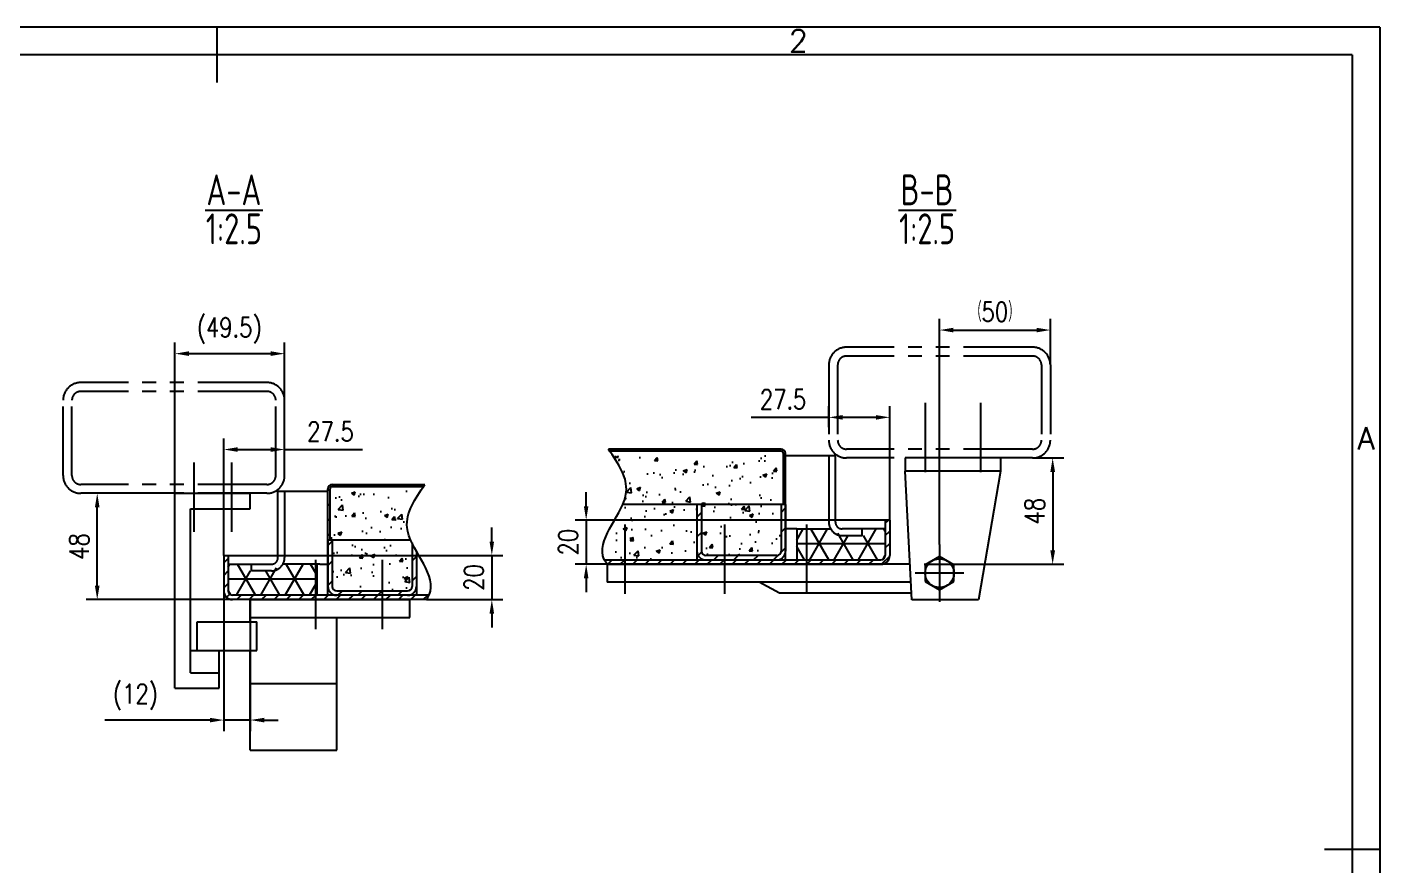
# Model space of a CAD drawing. Header units: inches. Extents: x -935 to 3950, y -50 to 2920.
# Drawn here: x 1508 to 3950, y 1405 to 2920 of the extents above; entities that cross this region are included whole.
import ezdxf
from ezdxf.enums import TextEntityAlignment as Align

# ---------------------------------------------------------------- set-up
doc = ezdxf.new("R2010")
doc.units = ezdxf.units.IN
doc.header["$LTSCALE"] = 100
doc.linetypes.add('CENTER', pattern=[2, 1.25, -0.25, 0.25, -0.25])
doc.linetypes.add('PHANTOM', pattern=[2.5, 1.25, -0.25, 0.25, -0.25, 0.25, -0.25])
for name, color, linetype in [('1轮廓实线层', 7, 'Continuous'), ('2细线层', 4, 'Continuous'), ('3中心线层', 1, 'CENTER'), ('5剖面线层', 2, 'Continuous'), ('6文字层', 3, 'Continuous'), ('7标注层', 4, 'Continuous'), ('9双点划线层', 6, 'PHANTOM'), ('图框层', 7, 'Continuous')]:
    doc.layers.add(name, color=color, linetype=linetype)
doc.styles.add('PC_TEXTSTYLE', font='isocp.shx', dxfattribs={"width": 0.8, "bigfont": 'hzfs.shx'})
doc.styles.add('TH_GBDIM', font='romans.shx', dxfattribs={"width": 0.8, "bigfont": 'gbcbig.shx'})
doc.dimstyles.new('TH_GBDIM', dxfattribs={"dimscale": 10, "dimtxt": 3.5, "dimasz": 2.5, "dimexe": 2, "dimexo": 0, "dimgap": 1.5, "dimtad": 1, "dimdec": 1, "dimdsep": 46, "dimtxsty": 'TH_GBDIM', "dimcen": 2.5, "dimclrd": 130, "dimclre": 130, "dimclrt": 3, "dimadec": 0, "dimazin": 2, "dimtfac": 0.714286, "dimtdec": 1, "dimtmove": 0, "dimatfit": 3, "dimfxl": 0, "dimtzin": 0, "dimlwd": -1, "dimlwe": -1, "dimarcsym": 0})

# ---------------------------------------------------------------- blocks, each defined once
blk = doc.blocks.new('*D32')
at = {"layer": '7标注层', "color": 130, "transparency": 16777216}
for p, q in [((2346.7, 1991.1), (2346.7, 2016.1)), ((2050.7, 1966.1), (2366.7, 1966.1)), ((2346.7, 1966.1), (2346.7, 1886.1)), ((2228.6, 1886.1), (2366.7, 1886.1)), ((2346.7, 1861.1), (2346.7, 1836.1))]:
    blk.add_line(p, q, dxfattribs=at)
for points in [[(2342.5, 1991.1), (2350.8, 1991.1), (2346.7, 1966.1)], [(2342.5, 1861.1), (2350.8, 1861.1), (2346.7, 1886.1)]]:
    blk.add_solid(points, dxfattribs=at)
at = {"layer": 'Defpoints', "color": 0, "transparency": 16777216}
for p in [(2050.7, 1966.1), (2228.6, 1886.1), (2346.7, 1886.1)]:
    blk.add_point(p, dxfattribs=at)
at = {"layer": '7标注层', "color": 3, "transparency": 16777216, "insert": (2314.2, 1926.1), "char_height": 35, "attachment_point": 5, "rotation": 90, "style": 'TH_GBDIM'}
blk.add_mtext('20', dxfattribs=at)
blk = doc.blocks.new('*D33')
at = {"layer": '7标注层', "color": 130, "transparency": 16777216}
for p, q in [((2517, 2054.9), (2517, 2079.9)), ((2877, 2029.9), (2497, 2029.9)), ((2517, 2029.9), (2517, 1949.9)), ((2554.5, 1949.9), (2497, 1949.9)), ((2517, 1924.9), (2517, 1899.9))]:
    blk.add_line(p, q, dxfattribs=at)
for points in [[(2512.8, 2054.9), (2521.1, 2054.9), (2517, 2029.9)], [(2512.8, 1924.9), (2521.1, 1924.9), (2517, 1949.9)]]:
    blk.add_solid(points, dxfattribs=at)
at = {"layer": 'Defpoints', "color": 0, "transparency": 16777216}
for p in [(2877, 2029.9), (2517, 1949.9), (2554.5, 1949.9)]:
    blk.add_point(p, dxfattribs=at)
at = {"layer": '7标注层', "color": 3, "transparency": 16777216, "insert": (2484.5, 1989.9), "char_height": 35, "attachment_point": 5, "rotation": 90, "style": 'TH_GBDIM'}
blk.add_mtext('20', dxfattribs=at)
blk = doc.blocks.new('*D34')
at = {"layer": '7标注层', "color": 130, "transparency": 16777216}
for p, q in [((2955, 2197.3), (2955, 2235.3)), ((3065, 2029.9), (3065, 2235.3)), ((2955, 2215.3), (2814.7, 2215.3)), ((3040, 2215.3), (2980, 2215.3))]:
    blk.add_line(p, q, dxfattribs=at)
for points in [[(2980, 2219.4), (2980, 2211.1), (2955, 2215.3)], [(3040, 2219.4), (3040, 2211.1), (3065, 2215.3)]]:
    blk.add_solid(points, dxfattribs=at)
at = {"layer": 'Defpoints', "color": 0, "transparency": 16777216}
for p in [(2955, 2215.3), (2955, 2197.3), (3065, 2029.9)]:
    blk.add_point(p, dxfattribs=at)
at = {"layer": '7标注层', "color": 3, "transparency": 16777216, "insert": (2872.4, 2247.8), "char_height": 35, "attachment_point": 5, "style": 'TH_GBDIM'}
blk.add_mtext('27.5', dxfattribs=at)
blk = doc.blocks.new('*D35')
at = {"layer": '7标注层', "color": 130, "transparency": 16777216}
for p, q in [((3155, 1985.5), (3155, 2392.9)), ((3180, 2372.9), (3330, 2372.9)), ((3355, 2309.9), (3355, 2392.9))]:
    blk.add_line(p, q, dxfattribs=at)
for points in [[(3180, 2377), (3180, 2368.7), (3155, 2372.9)], [(3330, 2377), (3330, 2368.7), (3355, 2372.9)]]:
    blk.add_solid(points, dxfattribs=at)
at = {"layer": 'Defpoints', "color": 0, "transparency": 16777216}
for p in [(3355, 2372.9), (3355, 2309.9), (3155, 1985.5)]:
    blk.add_point(p, dxfattribs=at)
at = {"layer": '7标注层', "color": 3, "transparency": 16777216, "insert": (3255, 2405.4), "char_height": 35, "attachment_point": 5, "style": 'TH_GBDIM'}
blk.add_mtext('（50）', dxfattribs=at)
blk = doc.blocks.new('*D37')
at = {"layer": '7标注层', "color": 130, "transparency": 16777216}
for p, q in [((3323, 2141.9), (3379.2, 2141.9)), ((3359.2, 2116.9), (3359.2, 1974.9)), ((3127, 1949.9), (3379.2, 1949.9))]:
    blk.add_line(p, q, dxfattribs=at)
for points in [[(3355, 2116.9), (3363.4, 2116.9), (3359.2, 2141.9)], [(3355, 1974.9), (3363.4, 1974.9), (3359.2, 1949.9)]]:
    blk.add_solid(points, dxfattribs=at)
at = {"layer": 'Defpoints', "color": 0, "transparency": 16777216}
for p in [(3323, 2141.9), (3127, 1949.9), (3359.2, 1949.9)]:
    blk.add_point(p, dxfattribs=at)
at = {"layer": '7标注层', "color": 3, "transparency": 16777216, "insert": (3326.7, 2045.9), "char_height": 35, "attachment_point": 5, "rotation": 90, "style": 'TH_GBDIM'}
blk.add_mtext('48', dxfattribs=at)
blk = doc.blocks.new('*D38')
at = {"layer": '7标注层', "color": 130, "transparency": 16777216}
for p, q in [((1774.7, 2078.1), (1774.7, 2350.3)), ((1972.7, 2199.2), (1972.7, 2350.3)), ((1799.7, 2330.3), (1947.7, 2330.3))]:
    blk.add_line(p, q, dxfattribs=at)
for points in [[(1799.7, 2334.5), (1799.7, 2326.2), (1774.7, 2330.3)], [(1947.7, 2334.5), (1947.7, 2326.2), (1972.7, 2330.3)]]:
    blk.add_solid(points, dxfattribs=at)
at = {"layer": 'Defpoints', "color": 0, "transparency": 16777216}
for p in [(1972.7, 2330.3), (1972.7, 2199.2), (1774.7, 2078.1)]:
    blk.add_point(p, dxfattribs=at)
at = {"layer": '7标注层', "color": 3, "transparency": 16777216, "insert": (1872.7, 2372), "char_height": 35, "attachment_point": 5, "style": 'TH_GBDIM'}
blk.add_mtext('(49.5)', dxfattribs=at)
blk = doc.blocks.new('*D55')
at = {"layer": '7标注层', "color": 130, "transparency": 16777216}
for p, q in [((1862.7, 1902.1), (1862.7, 1648.7)), ((1910.7, 1886.1), (1910.7, 1648.7)), ((1837.7, 1668.7), (1648.2, 1668.7)), ((1910.7, 1668.7), (1862.7, 1668.7)), ((1935.7, 1668.7), (1960.7, 1668.7))]:
    blk.add_line(p, q, dxfattribs=at)
for points in [[(1837.7, 1672.8), (1837.7, 1664.5), (1862.7, 1668.7)], [(1935.7, 1672.8), (1935.7, 1664.5), (1910.7, 1668.7)]]:
    blk.add_solid(points, dxfattribs=at)
at = {"layer": 'Defpoints', "color": 0, "transparency": 16777216}
for p in [(1862.7, 1902.1), (1910.7, 1886.1), (1862.7, 1668.7)]:
    blk.add_point(p, dxfattribs=at)
at = {"layer": '7标注层', "color": 3, "transparency": 16777216, "insert": (1703.2, 1710.3), "char_height": 35, "attachment_point": 5, "style": 'TH_GBDIM'}
blk.add_mtext('(12)', dxfattribs=at)
blk = doc.blocks.new('*D56')
at = {"layer": '7标注层', "color": 130, "transparency": 16777216}
for p, q in [((1862.7, 1966.1), (1862.7, 2177.2)), ((1972.7, 2131.2), (1972.7, 2177.2)), ((1887.7, 2157.2), (1947.7, 2157.2)), ((1972.7, 2157.2), (2113, 2157.2))]:
    blk.add_line(p, q, dxfattribs=at)
for points in [[(1887.7, 2161.3), (1887.7, 2153), (1862.7, 2157.2)], [(1947.7, 2161.3), (1947.7, 2153), (1972.7, 2157.2)]]:
    blk.add_solid(points, dxfattribs=at)
at = {"layer": 'Defpoints', "color": 0, "transparency": 16777216}
for p in [(1972.7, 2157.2), (1972.7, 2131.2), (1862.7, 1966.1)]:
    blk.add_point(p, dxfattribs=at)
at = {"layer": '7标注层', "color": 3, "transparency": 16777216, "insert": (2055.3, 2189.7), "char_height": 35, "attachment_point": 5, "style": 'TH_GBDIM'}
blk.add_mtext('27.5', dxfattribs=at)
blk = doc.blocks.new('*D57')
at = {"layer": '7标注层', "color": 130, "transparency": 16777216}
for p, q in [((1774.7, 2078.1), (1614.3, 2078.1)), ((1634.3, 1911.1), (1634.3, 2053.1)), ((1878.7, 1886.1), (1614.3, 1886.1))]:
    blk.add_line(p, q, dxfattribs=at)
for points in [[(1630.2, 2053.1), (1638.5, 2053.1), (1634.3, 2078.1)], [(1630.2, 1911.1), (1638.5, 1911.1), (1634.3, 1886.1)]]:
    blk.add_solid(points, dxfattribs=at)
at = {"layer": 'Defpoints', "color": 0, "transparency": 16777216}
for p in [(1634.3, 2078.1), (1774.7, 2078.1), (1878.7, 1886.1)]:
    blk.add_point(p, dxfattribs=at)
at = {"layer": '7标注层', "color": 3, "transparency": 16777216, "insert": (1601.8, 1982.1), "char_height": 35, "attachment_point": 5, "rotation": 90, "style": 'TH_GBDIM'}
blk.add_mtext('48', dxfattribs=at)

msp = doc.modelspace()

# ---------------------------------------------------------------- hatches: boundary and pattern name
at = {"layer": '5剖面线层'}
h = msp.add_hatch(dxfattribs=at)
h.set_pattern_fill('ANSI31', color=256, scale=6, angle=90)
h.set_pattern_definition([(135, (-415.987, -2084.252), (-13.470384, -13.470384), [])])
edge = h.paths.add_edge_path()
edge.add_line((2557.24, 2157.93), (2558.24, 2156.46))
edge.add_line((2558.24, 2156.46), (2559.25, 2154.98))
edge.add_line((2559.25, 2154.98), (2559.97, 2153.93))
edge.add_line((2559.97, 2153.93), (2869.03, 2153.93))
edge.add_arc((2869.03, 2149.93), 4, 0, 90, ccw=False)
edge.add_line((2873.03, 2149.93), (2873.03, 2057.93))
edge.add_line((2873.03, 2057.93), (2877.03, 2057.93))
edge.add_line((2877.03, 2057.93), (2877.03, 2149.93))
edge.add_arc((2869.03, 2149.93), 8, 0, 90)
edge.add_line((2869.03, 2157.93), (2557.24, 2157.93))
h = msp.add_hatch(dxfattribs=at)
h.set_pattern_fill('混凝土', color=256, scale=10)
h.set_pattern_definition([(50, (0, 2e-13), (71.726, -6.2752), [7.5, -82.5]), (355, (0, 2e-13), (-13.8751, 75.2192), [6, -66]), (100.4514, (5.98, -0.52), (57.851, 68.944), [6.374, -70.1142]), (46.1842, (0, 20), (106.724, -16.552), [11.25, -123.75]), (96.6356, (8.89, 18.62), (93.4663, 97.4118), [9.561, -105.1713]), (351.1842, (0, 20), (93.4662, 97.412), [9, -99]), (21, (10, 15), (59.6907, -40.2619), [7.5, -82.5]), (326, (10, 15), (24.3315, 72.515), [6, -66]), (71.4514, (14.974, 11.645), (84.0223, 32.253), [6.374, -70.1142]), (37.5, (0, 2e-13), (1.21599, 33.28939), [0, -65.2, 0, -67, 0, -66.25]), (7.5, (0, 2e-13), (26.30695, 39.44117), [0, -38.2, 0, -63.7, 0, -25.25]), (327.5, (-22.3, 2e-13), (53.38224, -2.25549), [0, -25, 0, -78, 0, -103.5]), (317.5, (-32.3, 2e-13), (58.3186, 10.0105), [0, -32.5, 0, -51.8, 0, -73.5])])
edge = h.paths.add_edge_path()
edge.add_line((2873.03, 2145.93), (2565.35, 2145.93))
edge.add_spline(control_points=[(2565.35, 2145.93), (2566.72, 2143.85), (2568.08, 2141.78), (2569.4, 2139.7)], knot_values=[235.2716965, 235.2716965, 235.2716965, 235.2716965, 242.1004465, 242.1004465, 242.1004465, 242.1004465], degree=3, periodic=0)
edge.add_spline(control_points=[(2569.4, 2139.7), (2571.4, 2136.56), (2573.32, 2133.41), (2575.14, 2130.26)], knot_values=[224.9501945, 224.9501945, 224.9501945, 224.9501945, 235.2716965, 235.2716965, 235.2716965, 235.2716965], degree=3, periodic=0)
edge.add_spline(control_points=[(2575.14, 2130.26), (2576.66, 2127.61), (2578.11, 2124.97), (2579.45, 2122.32)], knot_values=[216.297716, 216.297716, 216.297716, 216.297716, 224.9501945, 224.9501945, 224.9501945, 224.9501945], degree=3, periodic=0)
edge.add_spline(control_points=[(2579.45, 2122.32), (2580.54, 2120.17), (2581.56, 2118.03), (2582.51, 2115.88)], knot_values=[209.3113667, 209.3113667, 209.3113667, 209.3113667, 216.297716, 216.297716, 216.297716, 216.297716], degree=3, periodic=0)
edge.add_spline(control_points=[(2582.51, 2115.88), (2583.3, 2114.08), (2584.03, 2112.28), (2584.71, 2110.47)], knot_values=[203.4663873, 203.4663873, 203.4663873, 203.4663873, 209.3113667, 209.3113667, 209.3113667, 209.3113667], degree=3, periodic=0)
edge.add_spline(control_points=[(2584.71, 2110.47), (2585.53, 2108.28), (2586.27, 2106.09), (2586.9, 2103.89)], knot_values=[196.3710291, 196.3710291, 196.3710291, 196.3710291, 203.4663873, 203.4663873, 203.4663873, 203.4663873], degree=3, periodic=0)
edge.add_spline(control_points=[(2586.9, 2103.89), (2587.42, 2102.09), (2587.87, 2100.3), (2588.24, 2098.49)], knot_values=[190.59117, 190.59117, 190.59117, 190.59117, 196.3710291, 196.3710291, 196.3710291, 196.3710291], degree=3, periodic=0)
edge.add_spline(control_points=[(2588.24, 2098.49), (2588.87, 2095.48), (2589.29, 2092.45), (2589.48, 2089.41)], knot_values=[180.9197057, 180.9197057, 180.9197057, 180.9197057, 190.59117, 190.59117, 190.59117, 190.59117], degree=3, periodic=0)
edge.add_spline(control_points=[(2589.48, 2089.41), (2589.55, 2088.31), (2589.58, 2087.2), (2589.59, 2086.1)], knot_values=[177.4049261, 177.4049261, 177.4049261, 177.4049261, 180.9197057, 180.9197057, 180.9197057, 180.9197057], degree=3, periodic=0)
edge.add_spline(control_points=[(2589.59, 2086.1), (2589.59, 2085.17), (2589.57, 2084.24), (2589.53, 2083.31)], knot_values=[174.4674716, 174.4674716, 174.4674716, 174.4674716, 177.4049261, 177.4049261, 177.4049261, 177.4049261], degree=3, periodic=0)
edge.add_spline(control_points=[(2589.53, 2083.31), (2589.48, 2082.28), (2589.29, 2079.78), (2588.92, 2077.26), (2588.65, 2075.77)], knot_values=[166.5489505, 166.5489505, 166.5489505, 166.5489505, 169.804144, 174.4674716, 174.4674716, 174.4674716, 174.4674716], degree=3, periodic=0)
edge.add_spline(control_points=[(2588.65, 2075.77), (2588.45, 2074.67), (2588.21, 2073.56), (2587.95, 2072.45)], knot_values=[163.0804827, 163.0804827, 163.0804827, 163.0804827, 166.5489505, 166.5489505, 166.5489505, 166.5489505], degree=3, periodic=0)
edge.add_spline(control_points=[(2587.95, 2072.45), (2587.5, 2070.59), (2586.98, 2068.72), (2586.38, 2066.84)], knot_values=[157.2388469, 157.2388469, 157.2388469, 157.2388469, 163.0804827, 163.0804827, 163.0804827, 163.0804827], degree=3, periodic=0)
edge.add_spline(control_points=[(2586.38, 2066.84), (2585.83, 2065.13), (2585.23, 2063.43), (2584.57, 2061.71)], knot_values=[151.9180927, 151.9180927, 151.9180927, 151.9180927, 157.2388469, 157.2388469, 157.2388469, 157.2388469], degree=3, periodic=0)
edge.add_spline(control_points=[(2584.57, 2061.71), (2584.09, 2060.45), (2583.58, 2059.19), (2583.04, 2057.93)], knot_values=[147.9978639, 147.9978639, 147.9978639, 147.9978639, 151.9180927, 151.9180927, 151.9180927, 151.9180927], degree=3, periodic=0)
edge.add_line((2583.04, 2057.93), (2873.03, 2057.93))
edge.add_line((2873.03, 2057.93), (2873.03, 2145.93))
edge = h.paths.add_edge_path()
edge.add_line((2717.03, 2057.93), (2583.04, 2057.93))
edge.add_spline(control_points=[(2583.04, 2057.93), (2569.48, 2025.99), (2537.51, 1990.7), (2548.84, 1960.36), (2549.99, 1957.93)], knot_values=[40.1280913, 40.1280913, 40.1280913, 40.1280913, 139.2655668, 147.9978639, 147.9978639, 147.9978639, 147.9978639], degree=3, periodic=0)
edge.add_line((2549.99, 1957.93), (2717.03, 1957.93))
edge.add_line((2717.03, 1957.93), (2717.03, 2057.93))
h.paths.add_polyline_path([(2869.03, 2057.93), (2725.03, 2057.93), (2725.03, 1973.93, 0.4142136), (2733.03, 1965.93), (2861.03, 1965.93, 0.4142136), (2869.03, 1973.93)])
h = msp.add_hatch(dxfattribs=at)
h.set_pattern_fill('ANSI31', color=256, scale=6, angle=90)
h.set_pattern_definition([(135, (-154.416, -2148.052), (-13.470384, -13.470384), [])])
edge = h.paths.add_edge_path()
edge.add_line((2224.76, 2092.49), (2225.88, 2094.13))
edge.add_line((2225.88, 2094.13), (2058.65, 2094.13))
edge.add_arc((2058.65, 2086.13), 8, 90, 180)
edge.add_line((2050.65, 2086.13), (2050.65, 1994.13))
edge.add_line((2050.65, 1994.13), (2054.65, 1994.13))
edge.add_line((2054.65, 1994.13), (2054.65, 2086.13))
edge.add_arc((2058.65, 2086.13), 4, 90, 180, ccw=False)
edge.add_line((2058.65, 2090.13), (2223.15, 2090.13))
edge.add_line((2223.15, 2090.13), (2223.65, 2090.85))
edge.add_line((2223.65, 2090.85), (2224.76, 2092.49))
h = msp.add_hatch(dxfattribs=at)
h.set_pattern_fill('混凝土', color=256, scale=10)
h.set_pattern_definition([(50, (0, 0), (71.726, -6.2752), [7.5, -82.5]), (355, (0, 0), (-13.8751, 75.2192), [6, -66]), (100.4514, (5.98, -0.52), (57.851, 68.944), [6.374, -70.1142]), (46.1842, (0, 20), (106.724, -16.552), [11.25, -123.75]), (96.6356, (8.89, 18.62), (93.4663, 97.4118), [9.561, -105.1713]), (351.184, (0, 20), (93.466, 97.412), [9, -99]), (21, (10, 15), (59.6907, -40.2619), [7.5, -82.5]), (326, (10, 15), (24.3315, 72.515), [6, -66]), (71.4514, (14.974, 11.645), (84.0223, 32.253), [6.374, -70.1142]), (37.5, (0, 0), (1.21599, 33.28939), [0, -65.2, 0, -67, 0, -66.25]), (7.5, (0, 0), (26.30695, 39.44117), [0, -38.2, 0, -63.7, 0, -25.25]), (327.5, (-22.3, 0), (53.38224, -2.25549), [0, -25, 0, -78, 0, -103.5]), (317.5, (-32.3, 0), (58.3186, 10.0105), [0, -32.5, 0, -51.8, 0, -73.5])])
edge = h.paths.add_edge_path()
edge.add_spline(control_points=[(2200.07, 1994.13), (2196.9, 2001.6), (2187.54, 2031.8), (2203.5, 2060.58), (2217.77, 2082.13)], knot_values=[148.0005496, 148.0005496, 148.0005496, 148.0005496, 171.1985231, 242.1036937, 242.1036937, 242.1036937, 242.1036937], degree=3, periodic=0)
edge.add_line((2217.77, 2082.13), (2054.65, 2082.13))
edge.add_line((2054.65, 2082.13), (2054.65, 1994.13))
edge.add_line((2054.65, 1994.13), (2200.07, 1994.13))
edge = h.paths.add_edge_path()
edge.add_spline(control_points=[(2200.26, 1993.67), (2201.02, 1991.92), (2201.81, 1990.17), (2202.65, 1988.42)], knot_values=[142.0957115, 142.0957115, 142.0957115, 142.0957115, 147.5291495, 147.5291495, 147.5291495, 147.5291495], degree=3, periodic=0)
edge.add_spline(control_points=[(2200.26, 1993.67), (2200.2, 1993.82), (2200.13, 1993.98), (2200.07, 1994.13)], knot_values=[147.5291495, 147.5291495, 147.5291495, 147.5291495, 148.0005496, 148.0005496, 148.0005496, 148.0005496], degree=3, periodic=0)
edge.add_line((2200.07, 1994.13), (2058.65, 1994.13))
edge.add_line((2058.65, 1994.13), (2058.65, 1910.13))
edge.add_arc((2066.65, 1910.13), 8, 180, 270)
edge.add_line((2066.65, 1902.13), (2194.65, 1902.13))
edge.add_arc((2194.65, 1910.13), 8, 270, 360)
edge.add_line((2202.65, 1910.13), (2202.65, 1988.42))
h = msp.add_hatch(dxfattribs=at)
h.set_pattern_fill('ANSI31', color=256, scale=8)
h.set_pattern_definition([(45, (-3758.748, -6236.478), (-17.96051, 17.96051), [])])
h.paths.add_polyline_path([(2869.03, 2057.93), (2877.03, 2057.93), (2877.03, 1973.93, -0.4142136), (2861.03, 1957.93), (2733.03, 1957.93, -0.4142136), (2717.03, 1973.93), (2717.03, 2057.93), (2725.03, 2057.93), (2725.03, 1973.93, 0.4142136), (2733.03, 1965.93), (2861.03, 1965.93, 0.4142136), (2869.03, 1973.93)])
h = msp.add_hatch(dxfattribs=at)
h.set_pattern_fill('ANSI31', color=256, scale=5)
h.paths.add_polyline_path([(3065.03, 2029.93), (3057.03, 2029.93), (3057.03, 1965.93, -0.4142136), (3049.03, 1957.93), (2923.03, 1957.93), (2923.03, 1949.93), (3043.25, 1949.93), (3049.03, 1949.93, 0.4142136), (3065.03, 1965.93)])
h.paths.add_polyline_path([(2923.03, 1957.93), (2775.03, 1957.93), (2775.03, 1949.93), (2923.03, 1949.93)])
h.paths.add_polyline_path([(2775.03, 1957.93), (2601.03, 1957.93), (2601.03, 1949.93), (2775.03, 1949.93)])
edge = h.paths.add_edge_path()
edge.add_line((2601.03, 1957.93), (2549.91, 1957.93))
edge.add_spline(control_points=[(2549.91, 1957.93), (2551.16, 1955.23), (2552.71, 1952.57), (2554.49, 1949.93)], knot_values=[30.4706526, 30.4706526, 30.4706526, 30.4706526, 40.1510361, 40.1510361, 40.1510361, 40.1510361], degree=3, periodic=0)
edge.add_line((2554.49, 1949.93), (2601.03, 1949.93))
edge.add_line((2601.03, 1949.93), (2601.03, 1957.93))
h = msp.add_hatch(dxfattribs=at)
h.set_pattern_fill('NET3', color=256, scale=12)
h.set_pattern_definition([(0, (-6213.045, -4717.842), (0, 38.1), []), (60, (-6213.045, -4717.842), (-32.99557, 19.05), []), (120, (-6213.045, -4717.842), (-32.99557, -19.05), [])])
edge = h.paths.add_edge_path()
edge.add_line((2897.03, 2013.93), (2964.02, 2013.93))
edge.add_arc((2984.8, 2025.93), 24, 210, 270)
edge.add_line((2984.8, 2001.93), (3020.8, 2001.93))
edge.add_line((3020.8, 2001.93), (3020.8, 2013.93))
edge.add_line((3020.8, 2013.93), (3057.03, 2013.93))
edge.add_line((3057.03, 2013.93), (3057.03, 1965.93))
edge.add_arc((3049.03, 1965.93), 8, 270, 360, ccw=False)
edge.add_line((3049.03, 1957.93), (2897.03, 1957.93))
edge.add_line((2897.03, 1957.93), (2897.03, 2013.93))
h = msp.add_hatch(dxfattribs=at)
h.set_pattern_fill('ANSI31', color=256, scale=8)
h.set_pattern_definition([(45, (-2641.125, -6300.278), (-17.96051, 17.96051), [])])
edge = h.paths.add_edge_path()
edge.add_line((2210.65, 1973.22), (2210.55, 1973.4))
edge.add_line((2210.55, 1973.4), (2209.98, 1974.43))
edge.add_line((2209.98, 1974.43), (2209.4, 1975.45))
edge.add_line((2209.4, 1975.45), (2208.83, 1976.48))
edge.add_line((2208.83, 1976.48), (2208.27, 1977.51))
edge.add_line((2208.27, 1977.51), (2207.71, 1978.54))
edge.add_line((2207.71, 1978.54), (2207.15, 1979.57))
edge.add_line((2207.15, 1979.57), (2206.61, 1980.6))
edge.add_line((2206.61, 1980.6), (2206.06, 1981.63))
edge.add_line((2206.06, 1981.63), (2205.52, 1982.66))
edge.add_line((2205.52, 1982.66), (2204.99, 1983.69))
edge.add_line((2204.99, 1983.69), (2204.47, 1984.72))
edge.add_line((2204.47, 1984.72), (2203.95, 1985.75))
edge.add_line((2203.95, 1985.75), (2203.44, 1986.78))
edge.add_line((2203.44, 1986.78), (2202.94, 1987.81))
edge.add_line((2202.94, 1987.81), (2202.65, 1988.42))
edge.add_line((2202.65, 1988.42), (2202.65, 1910.13))
edge.add_arc((2194.65, 1910.13), 8, -90, 0, ccw=False)
edge.add_line((2194.65, 1902.13), (2066.65, 1902.13))
edge.add_arc((2066.65, 1910.13), 8, 180, 270, ccw=False)
edge.add_line((2058.65, 1910.13), (2058.65, 1994.13))
edge.add_line((2058.65, 1994.13), (2050.65, 1994.13))
edge.add_line((2050.65, 1994.13), (2050.65, 1910.13))
edge.add_arc((2066.65, 1910.13), 16, 180, 270)
edge.add_line((2066.65, 1894.13), (2194.65, 1894.13))
edge.add_arc((2194.65, 1910.13), 16, 270, 360)
edge.add_line((2210.65, 1910.13), (2210.65, 1973.22))
h = msp.add_hatch(dxfattribs=at)
h.set_pattern_fill('ANSI31', color=256, scale=5)
h.paths.add_polyline_path([(1999.42, 1894.13), (1878.65, 1894.13, -0.4142136), (1870.65, 1902.13), (1870.65, 1966.13), (1862.65, 1966.13), (1862.65, 1902.13, 0.4142136), (1878.65, 1886.13), (1999.42, 1886.13)])
h.paths.add_polyline_path([(2117.2, 1894.13), (1999.42, 1894.13), (1999.42, 1886.13), (2117.2, 1886.13)])
edge = h.paths.add_edge_path()
edge.add_spline(control_points=[(2228.63, 1886.13), (2230.41, 1888.77), (2231.96, 1891.43), (2233.21, 1894.13)], knot_values=[30.470524, 30.470524, 30.470524, 30.470524, 40.1509481, 40.1509481, 40.1509481, 40.1509481], degree=3, periodic=0)
edge.add_line((2233.21, 1894.13), (2117.2, 1894.13))
edge.add_line((2117.2, 1894.13), (2117.2, 1886.13))
edge.add_line((2117.2, 1886.13), (2228.63, 1886.13))
h = msp.add_hatch(dxfattribs=at)
h.set_pattern_fill('NET3', color=256, scale=12)
h.set_pattern_definition([(0, (-6764.13, -4781.642), (0, 38.1), []), (60, (-6764.13, -4781.642), (-32.99557, 19.05), []), (120, (-6764.13, -4781.642), (-32.99557, -19.05), [])])
edge = h.paths.add_edge_path()
edge.add_line((2030.65, 1950.13), (1963.66, 1950.13))
edge.add_arc((1942.88, 1962.13), 24, 270, 330, ccw=False)
edge.add_line((1942.88, 1938.13), (1906.88, 1938.13))
edge.add_line((1906.88, 1938.13), (1906.88, 1950.13))
edge.add_line((1906.88, 1950.13), (1870.65, 1950.13))
edge.add_line((1870.65, 1950.13), (1870.65, 1902.13))
edge.add_arc((1878.65, 1902.13), 8, 180, 270)
edge.add_line((1878.65, 1894.13), (2030.65, 1894.13))
edge.add_line((2030.65, 1894.13), (2030.65, 1950.13))

# ---------------------------------------------------------------- linework, layer by layer
for p, q in [((2877.03, 2057.93), (2877.03, 1973.93)), ((2050.65, 1994.13), (2050.65, 1910.13))]:
    msp.add_line(p, q)
at = {"layer": '1轮廓实线层'}
for p, q in [((1850, 2920), (1850, 2820)), ((3093.03, 2141.93), (3093.03, 2117.93)), ((3265.03, 2141.93), (3093.03, 2141.93)), ((3265.03, 2141.93), (3265.03, 2117.93)), ((3265.03, 2117.93), (3093.03, 2117.93)), ((3105.03, 1885.93), (3093.03, 2117.93)), ((3265.03, 2117.93), (3225.03, 1885.93)), ((1774.65, 2078.13), (1910.65, 2078.13)), ((1774.65, 1726.13), (1774.65, 2078.13)), ((1910.65, 2050.13), (1910.65, 2078.13)), ((1802.65, 2050.13), (1910.65, 2050.13)), ((1802.65, 1754.13), (1802.65, 2050.13)), ((3065.03, 2029.93), (2877.03, 2029.93)), ((2897.03, 2013.93), (2877.03, 2013.93)), ((3057.03, 2013.93), (3015.03, 2013.93)), ((1862.65, 1966.13), (2050.65, 1966.13)), ((3155.03, 1963.95), (3129.03, 1948.94)), ((3181.03, 1948.94), (3155.03, 1963.95)), ((1870.65, 1950.13), (1912.54, 1950.13)), ((2036.43, 1950.13), (2050.65, 1950.13)), ((3102.13, 1949.93), (2555.03, 1949.93)), ((2555.03, 1949.93), (2555.03, 1917.93)), ((2936.47, 1949.93), (2915.65, 1949.93)), ((3129.03, 1948.94), (3129.03, 1918.92)), ((3181.03, 1918.92), (3181.03, 1948.94)), ((3103.79, 1917.93), (2555.03, 1917.93)), ((2866.26, 1897.93), (2829.41, 1917.93)), ((3129.03, 1918.92), (3155.03, 1903.91)), ((3155.03, 1903.91), (3181.03, 1918.92)), ((3155.03, 1903.91), (3181.03, 1918.92)), ((1910.65, 1886.13), (2198.65, 1886.13)), ((1910.65, 1846.13), (1910.65, 1886.13)), ((2198.65, 1854.13), (2198.65, 1886.13)), ((3103.79, 1897.93), (2866.26, 1897.93)), ((3225.03, 1885.93), (3105.03, 1885.93)), ((1814.65, 1846.13), (1922.65, 1846.13)), ((1814.65, 1794.13), (1814.65, 1846.13)), ((1910.65, 1854.13), (2198.65, 1854.13)), ((1922.65, 1794.13), (1922.65, 1846.13)), ((2066.65, 1614.13), (2066.65, 1854.13)), ((1802.65, 1794.13), (1854.65, 1794.13)), ((1854.65, 1726.13), (1854.65, 1794.13)), ((1854.65, 1794.13), (1922.65, 1794.13)), ((1910.65, 1614.13), (1910.65, 1794.13)), ((1802.65, 1754.13), (1854.65, 1754.13)), ((2066.65, 1734.13), (1910.65, 1734.13)), ((1774.65, 1726.13), (1854.65, 1726.13)), ((1910.65, 1614.13), (2066.65, 1614.13)), ((3950, 1435), (3850, 1435))]:
    msp.add_line(p, q, dxfattribs=at)
at = {"layer": '1轮廓实线层', "color": 0}
for p, q in [((3057.03, 2029.93), (3057.03, 1965.93)), ((3065.03, 2029.93), (3065.03, 1965.93)), ((2897.03, 2013.93), (2958.24, 2013.93)), ((2897.03, 2013.93), (2897.03, 1957.93)), ((1862.65, 1966.13), (1862.65, 1902.13)), ((1870.65, 1966.13), (1870.65, 1902.13)), ((2549.91, 1957.93), (3049.03, 1957.93)), ((2036.43, 1950.13), (1969.44, 1950.13)), ((2030.65, 1950.13), (2030.65, 1894.13)), ((2554.62, 1949.93), (3049.03, 1949.93)), ((2233.21, 1894.13), (1878.65, 1894.13)), ((2228.63, 1886.13), (1878.65, 1886.13))]:
    msp.add_line(p, q, dxfattribs=at)
at = {"layer": '1轮廓实线层'}
msp.add_circle((3155.03, 1933.93), 26, dxfattribs=at)
at = {"layer": '1轮廓实线层', "color": 0}
for centre, radius, start, end in [((3049.03, 1965.93), 16, 270, 0), ((3049.03, 1965.93), 8, 270, 0), ((1878.65, 1902.13), 16, 180, 270), ((1878.65, 1902.13), 8, 180, 270)]:
    msp.add_arc(centre, radius, start, end, dxfattribs=at)
at = {"layer": '2细线层'}
for p, q in [((3950, 2920), (-250, 2920)), ((1850, 2920), (1850, 2870)), ((3950, 2920), (3950, -50)), ((1829.3, 2589.19), (1933.49, 2589.19)), ((3080.68, 2589.19), (3184.87, 2589.19)), ((2869.03, 2157.93), (2557.24, 2157.93)), ((2869.03, 2153.93), (2559.97, 2153.93)), ((2873.03, 2057.93), (2873.03, 2149.93)), ((2877.03, 1957.93), (2877.03, 2149.93)), ((2050.65, 1894.13), (2050.65, 2086.13)), ((2054.65, 1994.13), (2054.65, 2086.13)), ((2058.65, 2094.13), (2225.88, 2094.13)), ((2058.65, 2090.13), (2223.15, 2090.13)), ((2877.03, 2057.93), (2583.04, 2057.93)), ((2717.03, 2057.93), (2717.03, 1957.93)), ((2725.03, 2057.93), (2725.03, 1973.93)), ((2869.03, 2057.93), (2869.03, 1973.93)), ((2050.65, 1994.13), (2200.07, 1994.13)), ((2058.65, 1994.13), (2058.65, 1910.13)), ((2202.65, 1988.42), (2202.65, 1910.13)), ((2210.65, 1973.22), (2210.65, 1894.13)), ((2861.03, 1965.93), (2733.03, 1965.93)), ((2066.65, 1902.13), (2194.65, 1902.13)), ((3950, 1435), (3900, 1435))]:
    msp.add_line(p, q, dxfattribs=at)
for centre, radius, start, end in [((2869.03, 2149.93), 8, 0, 90), ((2869.03, 2149.93), 4, 0, 90), ((2058.65, 2086.13), 8, 90, 180), ((2058.65, 2086.13), 4, 90, 180), ((2733.03, 1973.93), 16, 180, 270), ((2733.03, 1973.93), 8, 180, 270), ((2861.03, 1973.93), 8, 270, 0), ((2861.03, 1973.93), 16, 270, 0), ((2066.65, 1910.13), 16, 180, 270), ((2066.65, 1910.13), 8, 180, 270), ((2194.65, 1910.13), 8, 270, 0), ((2194.65, 1910.13), 16, 270, 0)]:
    msp.add_arc(centre, radius, start, end, dxfattribs=at)
for points, knots in [([(2554.62, 1949.93), (2551.23, 1954.95), (2531.36, 1993.97), (2617.42, 2069.74), (2574.66, 2132.41), (2557.24, 2157.93)], [30.4371691, 30.4371691, 30.4371691, 30.4371691, 48.8603883, 171.212278, 255.2700415, 255.2700415, 255.2700415, 255.2700415]), ([(2228.5, 1886.13), (2231.89, 1891.15), (2251.76, 1930.17), (2165.69, 2005.93), (2208.46, 2068.6), (2225.88, 2094.13)], [30.4370566, 30.4370566, 30.4370566, 30.4370566, 48.8603883, 171.1985231, 255.2730315, 255.2730315, 255.2730315, 255.2730315])]:
    msp.add_open_spline(points, degree=3, knots=knots, dxfattribs=at)
at = {"layer": '3中心线层'}
for p, q in [((3129.03, 2241.6), (3129.03, 2100.26)), ((3229.03, 2241.6), (3229.03, 2100.26)), ((1808.65, 2133.57), (1808.65, 1992.23)), ((1876.65, 2133.57), (1876.65, 1992.23)), ((2587.03, 2021.6), (2587.03, 1880.26)), ((2767.03, 2021.6), (2767.03, 1880.26)), ((2915.03, 2021.6), (2915.03, 1880.26)), ((3155.03, 1985.47), (3155.03, 1882.38)), ((2028.65, 1957.8), (2028.65, 1816.46)), ((2148.65, 1957.8), (2148.65, 1816.46)), ((3199.03, 1933.93), (3111.03, 1933.93))]:
    msp.add_line(p, q, dxfattribs=at)
at = {"layer": '9双点划线层'}
for p, q in [((3323.03, 2341.93), (2987.03, 2341.93)), ((3323.03, 2325.93), (2987.03, 2325.93)), ((2955.03, 2309.93), (2955.03, 2173.93)), ((2971.03, 2309.93), (2971.03, 2173.93)), ((3339.03, 2309.93), (3339.03, 2173.93)), ((3355.03, 2309.93), (3355.03, 2173.93)), ((1940.65, 2278.13), (1604.65, 2278.13)), ((1940.65, 2262.13), (1604.65, 2262.13)), ((1572.65, 2110.13), (1572.65, 2246.13)), ((1588.65, 2110.13), (1588.65, 2246.13)), ((1956.65, 2110.13), (1956.65, 2246.13)), ((1972.65, 2110.13), (1972.65, 2246.13)), ((3323.03, 2157.93), (2987.03, 2157.93)), ((2967.03, 2145.93), (2877.03, 2145.93)), ((2955.03, 2145.93), (2955.03, 2025.93)), ((2967.03, 2025.93), (2967.03, 2145.93)), ((3323.03, 2141.93), (2987.03, 2141.93)), ((1940.65, 2094.13), (1604.65, 2094.13)), ((1940.65, 2078.13), (1604.65, 2078.13)), ((1960.65, 1962.13), (1960.65, 2082.13)), ((1960.65, 2082.13), (2050.65, 2082.13)), ((1972.65, 2082.13), (1972.65, 1962.13)), ((3015.03, 2013.93), (2979.03, 2013.93)), ((3015.03, 2001.93), (3015.03, 2013.93)), ((2979.03, 2001.93), (3015.03, 2001.93)), ((1912.65, 1938.13), (1912.65, 1950.13)), ((1912.65, 1950.13), (1948.65, 1950.13)), ((1948.65, 1938.13), (1912.65, 1938.13))]:
    msp.add_line(p, q, dxfattribs=at)
for centre, radius, start, end in [((2987.03, 2309.93), 32, 90, 180), ((2987.03, 2309.93), 16, 90, 180), ((3323.03, 2309.93), 32, 0, 90), ((3323.03, 2309.93), 16, 0, 90), ((1604.65, 2246.13), 32, 90, 180), ((1940.65, 2246.13), 32, 0, 90), ((1604.65, 2246.13), 16, 90, 180), ((1940.65, 2246.13), 16, 0, 90), ((2987.03, 2173.93), 32, 180, 270), ((2987.03, 2173.93), 16, 180, 270), ((3323.03, 2173.93), 32, 270, 0), ((3323.03, 2173.93), 16, 270, 0), ((1604.65, 2110.13), 32, 180, 270), ((1604.65, 2110.13), 16, 180, 270), ((1940.65, 2110.13), 16, 270, 0), ((1940.65, 2110.13), 32, 270, 0), ((2979.03, 2025.93), 24, 180, 270), ((2979.03, 2025.93), 12, 180, 270), ((1948.65, 1962.13), 12, 270, 0), ((1948.65, 1962.13), 24, 270, 0)]:
    msp.add_arc(centre, radius, start, end, dxfattribs=at)
at = {"layer": '图框层'}
for q in [(0, 2870), (3900, 0)]:
    msp.add_line((3900, 2870), q, dxfattribs=at)

# ---------------------------------------------------------------- texts
at = {"layer": '6文字层', "style": 'TH_GBDIM'}
for s, p in [('2', (2900, 2895)), ('A', (3925, 2177.5))]:
    msp.add_text(s, height=40, dxfattribs=at).set_placement(p, align=Align.MIDDLE)
at = {"layer": '6文字层', "char_height": 55.676, "attachment_point": 2, "style": 'PC_TEXTSTYLE'}
for s, insert in [('A-A', (1881.08, 2654)), ('B-B', (3132.46, 2654)), ('1:2.5', (1881.08, 2583.51)), ('1:2.5', (3132.46, 2583.51))]:
    msp.add_mtext(s, dxfattribs=dict(at, insert=insert))

# ---------------------------------------------------------------- dimensions: what is measured, and where the dimension line sits
at = {"layer": '7标注层'}
for base, p1, p2, text, picture, middle in [((3355.03, 2372.85), (3155.03, 1985.47), (3355.03, 2309.93), '（<>）', '*D35', (3255.03, 2372.85)), ((1972.65, 2330.33), (1774.65, 2078.13), (1972.65, 2199.16), '(<>)', '*D38', (1872.65, 2330.33)), ((1862.65, 1668.66), (1910.65, 1886.13), (1862.65, 1902.13), '(<>)', '*D55', (1703.21, 1668.66))]:
    dim = msp.add_linear_dim(base=base, p1=p1, p2=p2, text=text, dimstyle='TH_GBDIM', override={"dimlfac": 0.25}, dxfattribs=at)
    dim.commit()
    dim.dimension.update_dxf_attribs({"geometry": picture, "text_midpoint": middle, "dimtype": 160})
for base, p1, p2, picture, middle in [((2955.03, 2215.26), (3065.03, 2029.93), (2955.03, 2197.33), '*D34', (2872.36, 2247.76)), ((1972.65, 2157.15), (1862.65, 1966.13), (1972.65, 2131.17), '*D56', (2055.32, 2189.65))]:
    dim = msp.add_linear_dim(base=base, p1=p1, p2=p2, dimstyle='TH_GBDIM', override={"dimlfac": 0.25}, dxfattribs=at)
    dim.commit()
    dim.dimension.update_dxf_attribs({"geometry": picture, "text_midpoint": middle})
for base, p1, p2, picture, middle in [((3359.2, 1949.93), (3323.03, 2141.93), (3127.04, 1949.93), '*D37', (3326.7, 2045.93)), ((1634.33, 2078.13), (1878.65, 1886.13), (1774.65, 2078.13), '*D57', (1601.83, 1982.13)), ((2516.97, 1949.93), (2877.03, 2029.93), (2554.49, 1949.93), '*D33', (2484.47, 1989.93)), ((2346.67, 1886.13), (2050.65, 1966.13), (2228.63, 1886.13), '*D32', (2314.17, 1926.13))]:
    dim = msp.add_linear_dim(base=base, p1=p1, p2=p2, angle=90, dimstyle='TH_GBDIM', override={"dimlfac": 0.25}, dxfattribs=at)
    dim.commit()
    dim.dimension.update_dxf_attribs({"geometry": picture, "text_midpoint": middle})

doc.saveas('drawing.dxf')
